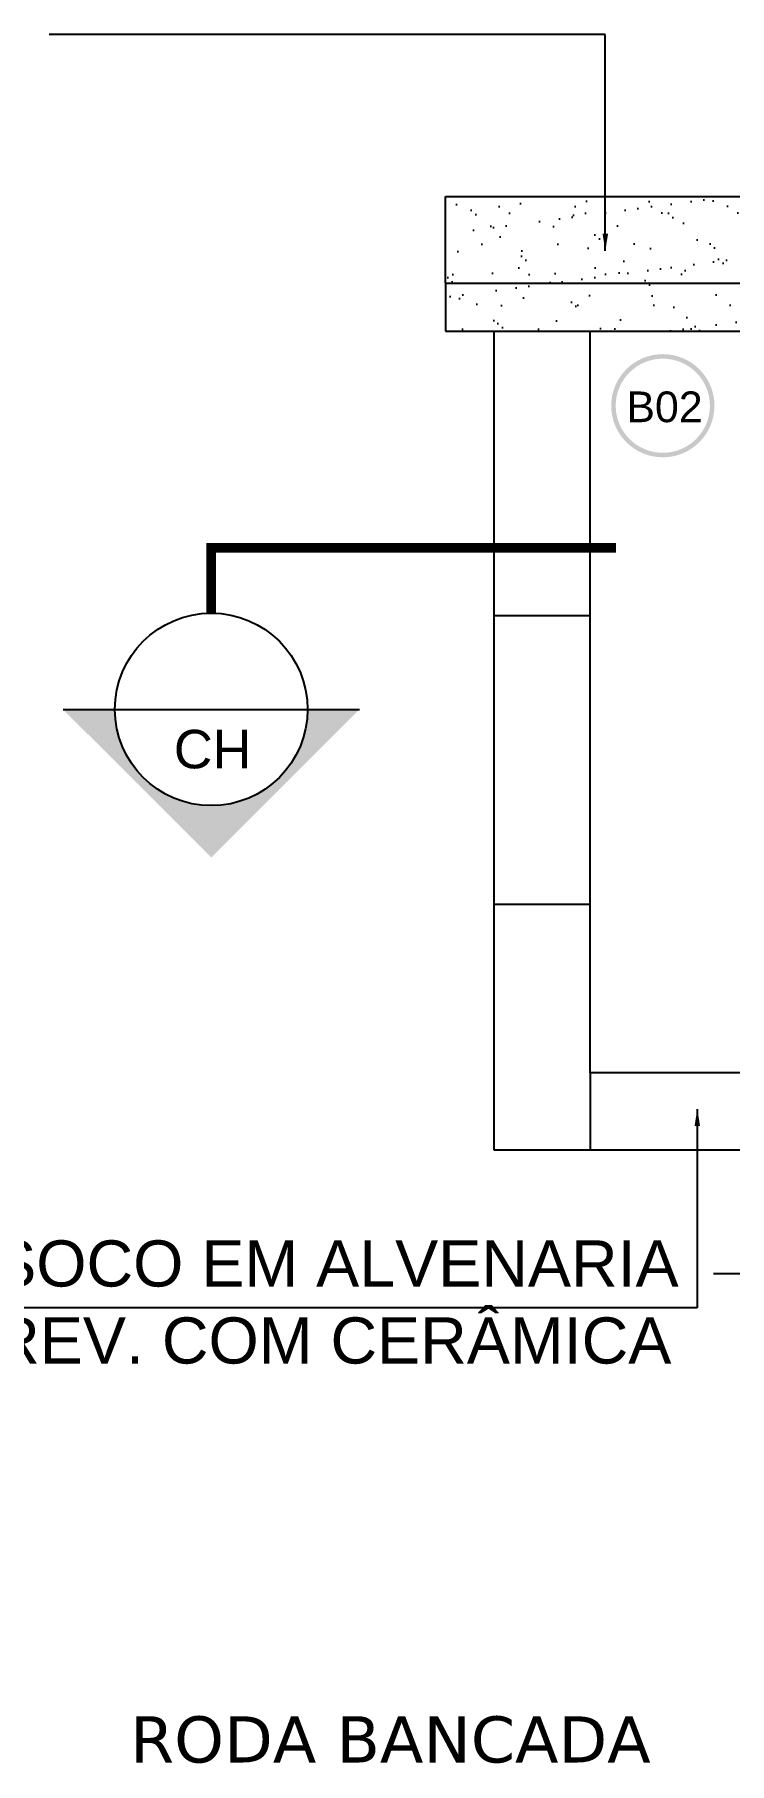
# Model space of a CAD drawing. Extents: x -36 to 357, y 137 to 237.
# Drawn here: x 54.458 to 55.179, y 148.175 to 149.971 of the extents above; entities that cross this region are included whole.
import ezdxf

# ---------------------------------------------------------------- set-up
doc = ezdxf.new("R2010")
doc.units = 0
doc.header["$LTSCALE"] = 0.01
doc.linetypes.add('DASHDOT', pattern=[25.4, 12.7, -6.35, 0, -6.35])
doc.layers.get('0').update_dxf_attribs({"linetype": 'CONTINUOUS'})
for name, color, linetype in [('01', 1, 'CONTINUOUS'), ('252', 252, 'CONTINUOUS'), ('A-HACHURAPARED', 254, 'CONTINUOUS'), ('AR-CORTE', 1, 'CONTINUOUS'), ('ARQ-SMB-1_025', 1, 'CONTINUOUS'), ('ARQ-SMB-1_100', 1, 'CONTINUOUS'), ('ARQ-TXT-1_025', 2, 'CONTINUOUS')]:
    doc.layers.add(name, color=color, linetype=linetype)
doc.styles.add('A16-E50', font='arial.ttf', dxfattribs={"height": 0.08})
doc.styles.add('ESC-50-A20', font='arial.ttf', dxfattribs={"height": 0.1})
doc.styles.add('FNDE Texto Cota 0025', font='verdana.ttf', dxfattribs={"height": 0.04})
doc.dimstyles.new('FNDE 1-0025', dxfattribs={"dimscale": 5, "dimtxt": 0.04, "dimasz": 0.0035, "dimexe": 0.15, "dimexo": 0.15, "dimgap": 0.0025, "dimtad": 1, "dimzin": 1, "dimdsep": 46, "dimtxsty": 'FNDE Texto Cota 0025', "dimblk": 'tic', "dimcen": 0.015, "dimdle": 0.15, "dimse1": 1, "dimse2": 1, "dimclrd": 251, "dimclre": 251, "dimclrt": 256, "dimaunit": 1, "dimadec": 3, "dimazin": 0, "dimtfac": 1, "dimtix": 1, "dimtmove": 2, "dimatfit": 3, "dimfxl": 0.15, "dimtvp": 1, "dimtolj": 1, "dimtzin": 0, "dimarcsym": 0})

# ---------------------------------------------------------------- blocks, each defined once
blk = doc.blocks.new('FNDE-Ind Corte-1_025')
blk.add_hatch(color=251).paths.add_polyline_path([(242.4601, -6.2526), (242.5139, -6.2526, -1), (242.7139, -6.2526), (242.7678, -6.2526), (242.6139, -6.0987)])
at = {"color": 251, "linetype": 'Continuous'}
blk.add_line((242.7678, -6.2526), (242.4601, -6.2526), dxfattribs=at)
blk.add_circle((242.6139, -6.2526), 0.1, dxfattribs=at)
blk = doc.blocks.new('tic')
at = {"color": 251}
for p, q in [((-1, 0), (1, 0)), ((0, -1), (0, 1))]:
    blk.add_line(p, q, dxfattribs=at)
blk.add_line((-0.6, -0.6), (0.6, 0.6))

msp = doc.modelspace()

# ---------------------------------------------------------------- hatches: boundary and pattern name
at = {"layer": 'A-HACHURAPARED'}
h = msp.add_hatch(dxfattribs=at)
h.set_pattern_fill('AR-SAND', color=252, scale=0.001, angle=180)
h.set_pattern_definition([(217.5, (96.876664, -14.905797), (0.001600031, -0.048941324), [0, -0.038608, 0, -0.04318, 0, -0.041275]), (187.5, (96.876664, -14.9058), (-0.044952328, -0.07168251), [0, -0.020828, 0, -0.034798, 0, -0.013335]), (147.5, (96.907906, -14.905797), (-0.079099237, -0.000143718), [0, -0.0127, 0, -0.04572, 0, -0.05969]), (137.5, (96.907906, -14.9058), (-0.076355645, -0.022292932), [0, -0.00635, 0, -0.029972, 0, -0.03429])])
h.paths.add_polyline_path([(56.2347, 149.803), (54.8847, 149.803), (54.8847, 149.7131), (56.2347, 149.7131)])
h.paths.add_polyline_path([(56.2347, 149.7131), (54.8847, 149.7131), (54.8847, 149.663), (56.2347, 149.663)])
at = {"layer": 'ARQ-SMB-1_100'}
h = msp.add_hatch(color=252, dxfattribs=at)
edge = h.paths.add_edge_path()
edge.add_arc((55.1102, 149.5857), 0.0536, 0, 360)
edge = h.paths.add_edge_path(flags=17)
edge.add_arc((55.1102, 149.5857), 0.0489, 0, 360)

# ---------------------------------------------------------------- linework, layer by layer
at = {"layer": '01', "ltscale": 10}
for p, q in [((54.8847, 149.803), (55.2269, 149.803)), ((54.8847, 149.7131), (54.8847, 149.803))]:
    msp.add_line(p, q, dxfattribs=at)
at = {"layer": '252'}
for p, q in [((54.9347, 149.3677, -0.0402), (55.0347, 149.3677, -0.0402)), ((54.9347, 149.0677, -0.0402), (55.0347, 149.0677, -0.0402)), ((55.0347, 148.8927), (55.0347, 148.8127))]:
    msp.add_line(p, q, dxfattribs=at)
at = {"layer": 'AR-CORTE', "color": 2}
for p, q in [((54.8847, 149.7131), (56.2347, 149.7131)), ((54.8847, 149.7131), (54.8847, 149.663)), ((54.8847, 149.663), (56.2347, 149.663)), ((54.9347, 149.663), (54.9347, 148.8127)), ((55.0347, 148.8927), (55.0347, 149.663)), ((56.2347, 148.8927), (55.0347, 148.8927)), ((54.9347, 148.8127), (56.2347, 148.8127))]:
    msp.add_line(p, q, dxfattribs=at)
at = {"layer": 'ARQ-SMB-1_025', "color": 251, "linetype": 'DASHDOT', "ltscale": 0.15}
msp.add_lwpolyline([(54.6414, 149.3702, 0.01, 0.01, 0), (54.6414, 149.4379, 0.01, 0.01, 0), (55.0617, 149.4379, 0, 0, 0)], format="xyseb", dxfattribs=at)

# ---------------------------------------------------------------- block references
at = {"layer": 'ARQ-SMB-1_025', "rotation": 180}
msp.add_blockref('FNDE-Ind Corte-1_025', (297.2553, 143.0176), dxfattribs=at)

# ---------------------------------------------------------------- texts
at = {"layer": 'ARQ-SMB-1_100', "style": 'A16-E50'}
msp.add_attdef('B02', (55.0723, 149.5686, 2), '', height=0.0319, dxfattribs=at)
at = {"layer": 'ARQ-TXT-1_025', "extrusion": (0, 0, -1), "insert": (54.6025, 149.209), "char_height": 0.04, "width": 2.132044, "attachment_point": 1, "text_direction": (1, 0, 0), "style": 'ESC-50-A20'}
msp.add_mtext('CH', dxfattribs=at)
at = {"layer": 'ARQ-TXT-1_025', "insert": (54.415, 148.7185), "char_height": 0.048, "width": 8.528178, "attachment_point": 1, "style": 'ESC-50-A20'}
msp.add_mtext('SOCO EM ALVENARIA \\PREV. COM CERÂMICA', dxfattribs=at)
at = {"layer": 'ARQ-TXT-1_025', "insert": (54.5571, 148.224), "char_height": 0.048, "attachment_point": 1, "style": 'ESC-50-A20'}
msp.add_mtext_dynamic_manual_height_columns('{\\fVerdana|b0|i0|c0|p34;RODA BANCADA}', width=0.570352, gutter_width=0.5, heights=[0], dxfattribs=at)

# ---------------------------------------------------------------- leaders
at = {"layer": 'ARQ-SMB-1_025', "ltscale": 10}
for points in [[(55.0505, 149.7468, -0.9815), (55.0505, 149.9713, -0.9815), (54.473, 149.9713, -0.9815)], [(55.5349, 149.5843), (55.5349, 148.6839), (55.1629, 148.6839)], [(55.146, 148.8548), (55.146, 148.6483), (54.3814, 148.6483)]]:
    msp.add_leader(points, dimstyle='FNDE 1-0025', override={"dimlfac": 100, "dimclrd": 252, "dimclre": 252}, dxfattribs=at)

doc.saveas('drawing.dxf')
